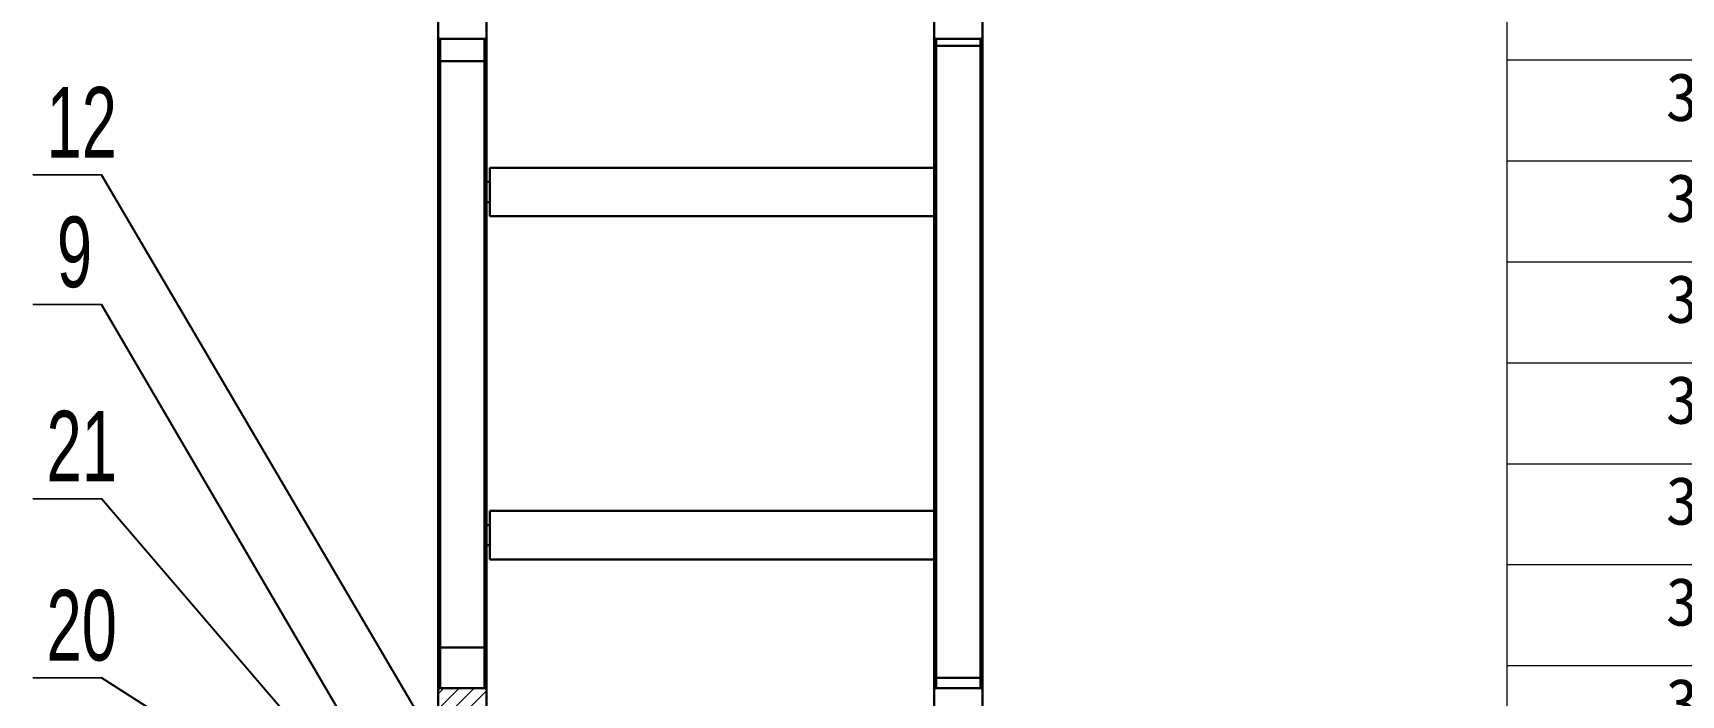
# Model space of a CAD drawing. Header units: millimetres. Extents: x 13 to 7248, y -1201 to 1478.
# Drawn here: x 816.5 to 1224.7, y 1043.8 to 1207.8 of the extents above; entities that cross this region are included whole.
import ezdxf

# ---------------------------------------------------------------- set-up
doc = ezdxf.new("R2010")
doc.units = ezdxf.units.MM
doc.header["$LTSCALE"] = 5
doc.linetypes.add('SLD-实线', pattern=[0])
doc.layers.get('0').update_dxf_attribs({"lineweight": 30})
doc.layers.add('剖面层', color=2, linetype='Continuous', lineweight=15)
doc.layers.add('文字层', color=7, linetype='SLD-实线')
doc.layers.add('标注线', color=4, linetype='SLD-实线')
doc.styles.add('SLDTEXTSTYLE2', font='')
doc.styles.add('SLDTEXTSTYLE4', font='', dxfattribs={"width": 0.67})
doc.styles.get("Standard").update_dxf_attribs({"font": ''})
doc.styles.get('SLDTEXTSTYLE2').set_extended_font_data('宋体')
doc.styles.get('SLDTEXTSTYLE4').set_extended_font_data('汉仪长仿宋体')
doc.styles.get('Standard').set_extended_font_data('SimSun')
doc.dimstyles.new('SLDDIMSTYLE0', dxfattribs={"dimtxt": 0.18, "dimasz": 4, "dimexe": 0, "dimexo": 0.0625, "dimgap": 0, "dimtad": 0, "dimtih": 1, "dimtoh": 1, "dimdec": 0, "dimrnd": 1e-09, "dimzin": 0, "dimdsep": 46, "dimtxsty": 'Standard', "dimblk1": 'DOT', "dimblk2": 'DOT', "dimsah": 1, "dimcen": 0.09, "dimadec": 0, "dimazin": 0, "dimtfac": 4, "dimtdec": 0, "dimtofl": 0, "dimtmove": 0, "dimatfit": 3, "dimldrblk": 'DOT', "dimfxl": 0, "dimfrac": 2, "dimtolj": 1, "dimtzin": 0, "dimarcsym": 0})
doc.dimstyles.new('SLDDIMSTYLE1', dxfattribs={"dimtxt": 0.18, "dimasz": 15, "dimexe": 0, "dimexo": 0.0625, "dimgap": 0, "dimtad": 0, "dimtih": 1, "dimtoh": 1, "dimdec": 0, "dimrnd": 1e-09, "dimzin": 0, "dimdsep": 46, "dimtxsty": 'Standard', "dimsah": 1, "dimcen": 0.09, "dimadec": 0, "dimazin": 0, "dimtfac": 15, "dimtdec": 0, "dimtofl": 0, "dimtmove": 0, "dimatfit": 3, "dimfxl": 0, "dimfrac": 2, "dimtolj": 1, "dimtzin": 0, "dimarcsym": 0})

# ---------------------------------------------------------------- blocks, each defined once
blk = doc.blocks.new('SW_TABLEANNOTATION_1')
at = {"color": 0, "linetype": 'SLD-实线', "lineweight": 0}
for p, q in [((0, 0), (0, -1231.32)), ((0, -250), (875.99, -250)), ((0, -275), (875.99, -275)), ((0, -300), (875.99, -300)), ((0, -325), (875.99, -325)), ((0, -350), (875.99, -350)), ((0, -375), (875.99, -375)), ((0, -400), (875.99, -400))]:
    blk.add_line(p, q, dxfattribs=at)
at = {"color": 0, "linetype": 'SLD-实线', "lineweight": 0, "char_height": 11.906, "attachment_point": 1, "style": 'SLDTEXTSTYLE2'}
for s, insert in [('37', (39.4, -253.21)), ('36', (39.4, -278.21)), ('35', (39.39, -303.21)), ('34', (39.39, -328.21)), ('33', (39.39, -353.21)), ('32', (39.39, -378.21)), ('31', (39.39, -403.21))]:
    blk.add_mtext(s, dxfattribs=dict(at, insert=insert))
blk = doc.blocks.new('SW_NOTE_14')
at = {"color": 0, "linetype": 'SLD-实线', "lineweight": 15}
for p, q in [((-16.98, 0), (0, 0)), ((0, 0), (-16.98, 0)), ((-16.98, 0), (0, 0)), ((0, 0), (-16.98, 0)), ((-16.98, 0), (0, 0)), ((0, 0), (-16.98, 0))]:
    blk.add_line(p, q, dxfattribs=at)
at = {"color": 0, "linetype": 'SLD-实线', "lineweight": 15, "insert": (-13.62, 21.76), "char_height": 17.5, "attachment_point": 1, "style": 'SLDTEXTSTYLE4'}
blk.add_mtext('20', dxfattribs=at)
blk = doc.blocks.new('SW_NOTE_15')
at = {"color": 0, "linetype": 'SLD-实线', "lineweight": 15}
for p, q in [((-16.98, 0), (0, 0)), ((0, 0), (-16.98, 0)), ((-16.98, 0), (0, 0)), ((0, 0), (-16.98, 0)), ((-16.98, 0), (0, 0)), ((0, 0), (-16.98, 0))]:
    blk.add_line(p, q, dxfattribs=at)
at = {"color": 0, "linetype": 'SLD-实线', "lineweight": 15, "insert": (-13.62, 21.76), "char_height": 17.5, "attachment_point": 1, "style": 'SLDTEXTSTYLE4'}
blk.add_mtext('21', dxfattribs=at)
blk = doc.blocks.new('_DOT')
at = {"color": 0, "linetype": 'ByBlock', "lineweight": -2}
blk.add_line((-0.5, 0), (-1, 0), dxfattribs=at)
at = {"color": 0, "linetype": 'ByBlock', "const_width": 0.5}
blk.add_lwpolyline([(-0.25, 0, 1), (0.25, 0, 1)], format="xyb", close=True, dxfattribs=at)
blk = doc.blocks.new('SW_NOTE_16')
at = {"color": 0, "linetype": 'SLD-实线', "lineweight": 15}
for p, q in [((-16.98, 0), (0, 0)), ((0, 0), (-16.98, 0)), ((-16.98, 0), (0, 0)), ((0, 0), (-16.98, 0)), ((-16.98, 0), (0, 0)), ((0, 0), (-16.98, 0))]:
    blk.add_line(p, q, dxfattribs=at)
at = {"color": 0, "linetype": 'SLD-实线', "lineweight": 15, "insert": (-13.62, 21.76), "char_height": 17.5, "attachment_point": 1, "style": 'SLDTEXTSTYLE4'}
blk.add_mtext('12', dxfattribs=at)
blk = doc.blocks.new('SW_NOTE_17')
at = {"color": 0, "linetype": 'SLD-实线', "lineweight": 15}
for p, q in [((-16.98, 0), (0, 0)), ((0, 0), (-16.98, 0)), ((-16.98, 0), (0, 0)), ((0, 0), (-16.98, 0)), ((-16.98, 0), (0, 0)), ((0, 0), (-16.98, 0))]:
    blk.add_line(p, q, dxfattribs=at)
at = {"color": 0, "linetype": 'SLD-实线', "lineweight": 15, "insert": (-11.04, 21.76), "char_height": 17.5, "attachment_point": 1, "style": 'SLDTEXTSTYLE4'}
blk.add_mtext('9', dxfattribs=at)

msp = doc.modelspace()

# ---------------------------------------------------------------- hatches: boundary and pattern name
at = {"layer": '剖面层'}
h = msp.add_hatch(dxfattribs=at)
h.set_pattern_fill('ANSI31', color=256, scale=0.833333, style=0)
edge = h.paths.add_edge_path(flags=0)
edge.add_line((923.1791, 1027.9245), (928.8791, 1027.9245))
edge.add_line((928.8791, 1027.9245), (928.8791, 1044.9341))
edge.add_spline(control_points=[(928.8791, 1044.9341), (928.8791, 1044.9817), (928.874, 1045.0295), (928.8639, 1045.0759), (928.8504, 1045.1373), (928.8279, 1045.1975), (928.797, 1045.2522), (928.7698, 1045.3002), (928.7357, 1045.3449), (928.6958, 1045.3829), (928.6599, 1045.4172), (928.6185, 1045.4467), (928.574, 1045.4687), (928.5308, 1045.49), (928.4836, 1045.5047), (928.4359, 1045.5111), (928.4171, 1045.5136), (928.3981, 1045.5148), (928.3791, 1045.5148)], knot_values=[0.00063893, 0.00063893, 0.00063893, 0.00063893, 0.00078242, 0.00078242, 0.00078242, 0.00097206, 0.00097206, 0.00097206, 0.00113803, 0.00113803, 0.00113803, 0.00128765, 0.00128765, 0.00128765, 0.0014328, 0.0014328, 0.0014328, 0.00148981, 0.00148981, 0.00148981, 0.00148981], weights=[1, 1, 1, 1, 1, 1, 1, 1, 1, 1, 1, 1, 1, 1, 1, 1, 1, 1, 1], degree=3, periodic=0)
edge.add_line((928.3791, 1045.5148), (917.3791, 1045.5148))
edge.add_spline(control_points=[(917.3791, 1045.5148), (917.3589, 1045.5148), (917.3386, 1045.5134), (917.3186, 1045.5105), (917.2605, 1045.5023), (917.2032, 1045.4815), (917.1527, 1045.4515), (917.0933, 1045.4163), (917.0409, 1045.3674), (917, 1045.3119), (916.9558, 1045.2521), (916.923, 1045.1827), (916.9031, 1045.1111), (916.8872, 1045.0537), (916.8791, 1044.9937), (916.8791, 1044.9341)], knot_values=[0.00182393, 0.00182393, 0.00182393, 0.00182393, 0.00188519, 0.00188519, 0.00188519, 0.00206482, 0.00206482, 0.00206482, 0.00227635, 0.00227635, 0.00227635, 0.00250395, 0.00250395, 0.00250395, 0.00268578, 0.00268578, 0.00268578, 0.00268578], weights=[1, 1, 1, 1, 1, 1, 1, 1, 1, 1, 1, 1, 1, 1, 1, 1], degree=3, periodic=0)
edge.add_line((916.8791, 1044.9341), (916.8791, 1028.6745))
edge.add_line((916.8791, 1028.6745), (917.3791, 1028.1745))
edge.add_line((917.3791, 1028.1745), (920.8791, 1028.1745))
edge.add_line((920.8791, 1028.1745), (920.8791, 1025.6745))
edge.add_line((920.8791, 1025.6745), (923.1791, 1025.6745))
edge.add_line((923.1791, 1025.6745), (923.1791, 1027.9245))

# ---------------------------------------------------------------- linework, layer by layer
for p, q in [((916.8791, 1206.9149), (916.8791, 1223.1745)), ((1039.6791, 1223.1745), (1039.6791, 1206.9149)), ((1051.6791, 1223.1745), (1051.6791, 1206.9149)), ((928.8791, 1206.9149), (928.8791, 1215.4245)), ((916.8791, 1200.7878), (916.8791, 1206.9149)), ((928.3791, 1206.3342), (917.3791, 1206.3342)), ((917.3791, 1206.3342), (917.3791, 1200.7878)), ((928.3791, 1200.8646), (928.3791, 1206.3342)), ((928.8791, 1206.9149), (928.8791, 1200.7878)), ((1039.6791, 1204.6237), (1039.6791, 1206.9149)), ((1039.6791, 1048.0756), (1039.6791, 1204.6237)), ((1039.6791, 1204.6237), (1040.1791, 1204.6237)), ((1040.1791, 1206.3342), (1051.1791, 1206.3342)), ((1040.1791, 1206.3342), (1040.1791, 1204.672)), ((1040.1791, 1204.6237), (1040.1791, 1048.0756)), ((1051.1791, 1204.6237), (1040.1791, 1204.6237)), ((1051.1791, 1204.6237), (1051.1791, 1206.3342)), ((1051.1791, 1048.0756), (1051.1791, 1204.6237)), ((1051.1791, 1204.6237), (1051.6791, 1204.6237)), ((1051.6791, 1206.9149), (1051.6791, 1204.6237)), ((1051.6791, 1204.6237), (1051.6791, 1048.0756)), ((916.8791, 1055.6288), (916.8791, 1200.7878)), ((916.8791, 1200.7878), (917.3791, 1200.7878)), ((917.3791, 1200.7878), (917.3791, 1055.6288)), ((928.3791, 1200.7878), (917.3791, 1200.7878)), ((928.3791, 1055.6288), (928.3791, 1200.7878)), ((928.3791, 1200.7878), (928.8791, 1200.7878)), ((928.8791, 1200.7878), (928.8791, 1055.6288)), ((1039.6791, 1174.4245), (929.6791, 1174.4245)), ((929.6791, 1168.4245), (929.6791, 1174.4245)), ((929.6791, 1170.9245), (928.8791, 1170.9245)), ((929.6791, 1162.4245), (929.6791, 1168.4245)), ((928.8791, 1165.9245), (929.6791, 1165.9245)), ((929.6791, 1162.4245), (1039.6791, 1162.4245)), ((929.6791, 1085.9245), (928.8791, 1085.9245)), ((1039.6791, 1089.4245), (929.6791, 1089.4245)), ((929.6791, 1083.4245), (929.6791, 1089.4245)), ((929.6791, 1077.4245), (929.6791, 1083.4245)), ((928.8791, 1080.9245), (929.6791, 1080.9245)), ((929.6791, 1077.4245), (1039.6791, 1077.4245)), ((917.3791, 1055.6288), (916.8791, 1055.6288)), ((916.8791, 1044.9341), (916.8791, 1055.6288)), ((917.3791, 1055.6288), (928.3791, 1055.6288)), ((917.3791, 1055.6288), (917.3791, 1045.5148)), ((928.8791, 1055.6288), (928.3791, 1055.6288)), ((928.3791, 1045.5148), (928.3791, 1055.6149)), ((928.8791, 1055.6288), (928.8791, 1044.9341)), ((917.3791, 1045.5148), (928.3791, 1045.5148)), ((1040.1791, 1048.0756), (1039.6791, 1048.0756)), ((1039.6791, 1044.9341), (1039.6791, 1048.0756)), ((1040.1791, 1048.0756), (1051.1791, 1048.0756)), ((1040.1791, 1047.9556), (1040.1791, 1045.5148)), ((1051.1791, 1045.5148), (1040.1791, 1045.5148)), ((1051.6791, 1048.0756), (1051.1791, 1048.0756)), ((1051.1791, 1045.5148), (1051.1791, 1048.0756)), ((1051.6791, 1048.0756), (1051.6791, 1044.9341)), ((916.8791, 1028.6745), (916.8791, 1044.9341)), ((928.8791, 1039.5995), (928.8791, 1044.9341)), ((1039.6791, 1044.9341), (1039.6791, 1027.9245)), ((1051.6791, 1044.9341), (1051.6791, 1028.6745))]:
    msp.add_line(p, q)
for points, knots in [([(917.3791, 1206.3342), (917.3731, 1206.3343), (917.339, 1206.3347), (917.2517, 1206.3474), (917.126, 1206.4037), (917.0037, 1206.5183), (916.9143, 1206.675), (916.8815, 1206.8153), (916.8795, 1206.8984), (916.8791, 1206.9149)], [0, 0, 0, 0, 0.02146974, 0.12082163, 0.31026062, 0.49899036, 0.70555843, 0.94138202, 1, 1, 1, 1]), ([(928.8791, 1206.9149), (928.8723, 1206.8425), (928.8586, 1206.6958), (928.7546, 1206.5136), (928.6201, 1206.3971), (928.4925, 1206.3422), (928.4133, 1206.3366), (928.3791, 1206.3342)], [0, 0, 0, 0, 0.25588632, 0.5181579, 0.71926389, 0.87919239, 1, 1, 1, 1]), ([(1039.6791, 1206.9149), (1039.6834, 1206.8581), (1039.6932, 1206.7269), (1039.7813, 1206.5401), (1039.9148, 1206.4117), (1040.0532, 1206.3455), (1040.1351, 1206.3382), (1040.1791, 1206.3342)], [0, 0, 0, 0, 0.20102684, 0.46476802, 0.71063026, 0.844259, 1, 1, 1, 1]), ([(1051.1791, 1206.3342), (1051.2135, 1206.3366), (1051.2961, 1206.3426), (1051.3986, 1206.3885), (1051.5106, 1206.4716), (1051.6079, 1206.5962), (1051.6699, 1206.7611), (1051.6764, 1206.8699), (1051.6791, 1206.9149)], [0, 0, 0, 0, 0.12167403, 0.29213574, 0.38790634, 0.6148125, 0.84083468, 1, 1, 1, 1]), ([(916.8791, 1044.9341), (916.8838, 1044.9938), (916.8944, 1045.1279), (916.9863, 1045.3157), (917.1367, 1045.4569), (917.2799, 1045.5105), (917.3589, 1045.514), (917.3791, 1045.5148)], [0, 0, 0, 0, 0.21130388, 0.47503975, 0.71983214, 0.92820684, 1, 1, 1, 1]), ([(928.3791, 1045.5148), (928.3981, 1045.5141), (928.4652, 1045.5113), (928.579, 1045.4747), (928.7053, 1045.3849), (928.808, 1045.2497), (928.8692, 1045.0923), (928.8761, 1044.9817), (928.8791, 1044.9341)], [0, 0, 0, 0, 0.06722687, 0.23776985, 0.41374906, 0.60888987, 0.83158941, 1, 1, 1, 1]), ([(1040.1791, 1045.5148), (1040.178, 1045.5148), (1040.1281, 1045.5147), (1040.0289, 1045.4965), (1039.8959, 1045.4221), (1039.7834, 1045.3031), (1039.7015, 1045.1392), (1039.6794, 1045.0078), (1039.6791, 1044.9369), (1039.6791, 1044.9341)], [0, 0, 0, 0, 0.004111577, 0.176960037, 0.349260578, 0.53640569, 0.748857481, 0.990086334, 1, 1, 1, 1]), ([(1051.6791, 1044.9341), (1051.6787, 1044.9524), (1051.6763, 1045.0446), (1051.6338, 1045.2081), (1051.5175, 1045.3781), (1051.3657, 1045.4834), (1051.2495, 1045.5136), (1051.1871, 1045.5147), (1051.1791, 1045.5148)], [0, 0, 0, 0, 0.064845268, 0.327153154, 0.585860698, 0.778453296, 0.971779548, 1, 1, 1, 1])]:
    msp.add_open_spline(points, degree=3, knots=knots)

# ---------------------------------------------------------------- block references
at = {"layer": '文字层'}
msp.add_blockref('SW_TABLEANNOTATION_1', (1181.5118, 1451.1201), dxfattribs=at)
at = {"layer": '标注线'}
for name, p in [('SW_NOTE_16', (833.4906, 1172.6415)), ('SW_NOTE_17', (833.4906, 1140.566)), ('SW_NOTE_15', (833.4906, 1092.4528)), ('SW_NOTE_14', (833.4906, 1048.1132))]:
    msp.add_blockref(name, p, dxfattribs=at)

# ---------------------------------------------------------------- leaders
for points, dimstyle in [([(921.512, 1022.8347), (833.4906, 1172.6415)], 'SLDDIMSTYLE0'), ([(896.7353, 1032.3519), (833.4906, 1140.566)], 'SLDDIMSTYLE0'), ([(893.0407, 1022.9669), (833.4906, 1092.4528)], 'SLDDIMSTYLE0'), ([(894.8791, 1008.913), (833.4906, 1048.1132)], 'SLDDIMSTYLE1')]:
    msp.add_leader(points, dimstyle=dimstyle, dxfattribs=at)

doc.saveas('drawing.dxf')
